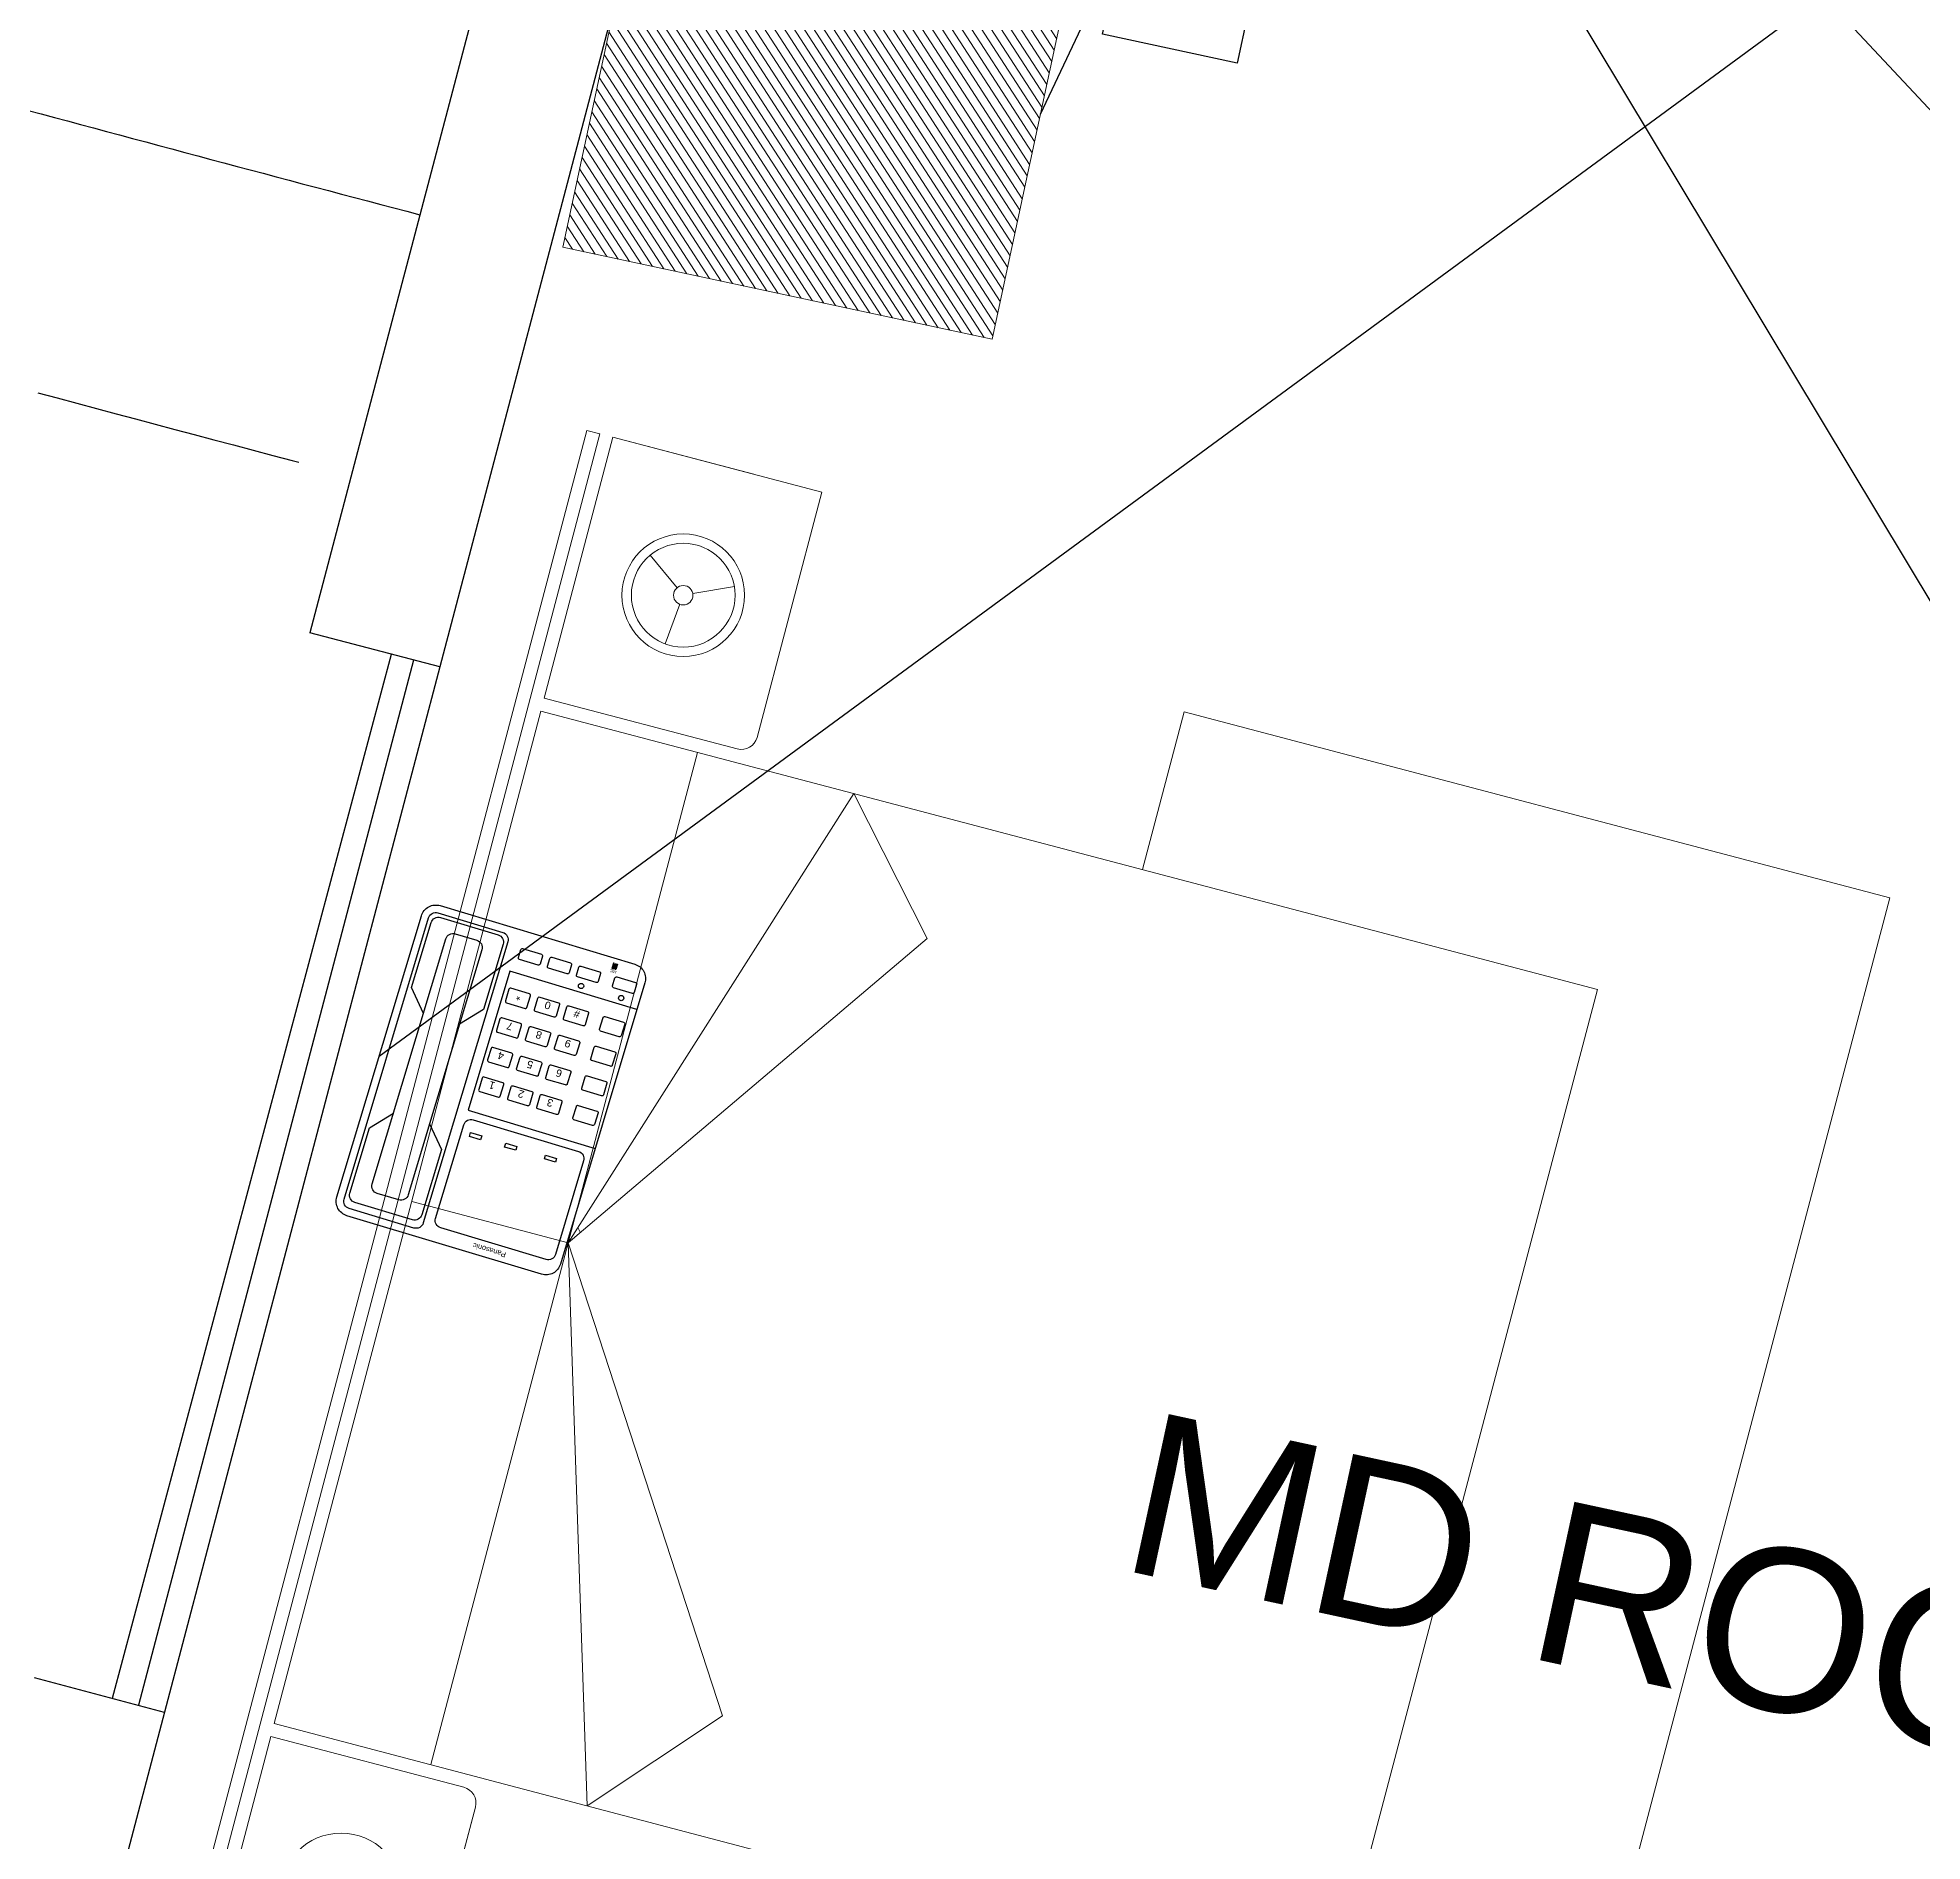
# Model space of a CAD drawing. Header units: inches. Extents: x -221585 to 401252, y -284294 to 332380.
# Drawn here: x 153630.8 to 153979.5, y 39061.4 to 39395.2 of the extents above; entities that cross this region are included whole.
import ezdxf
from ezdxf.enums import TextEntityAlignment as Align

# ---------------------------------------------------------------- set-up
doc = ezdxf.new("R2010")
doc.units = ezdxf.units.IN
doc.header["$MEASUREMENT"] = 0
doc.linetypes.add('HIDDEN', pattern=[0.375, 0.25, -0.125])
doc.linetypes.add('HIDDEN2', pattern=[0.1875, 0.125, -0.0625])
for name, color, linetype, lineweight in [('A-SEC-TXT', 3, 'Continuous', 0), ('FURN', 56, 'Continuous', 0), ('text', 72, 'HIDDEN2', 5), ('Wall mount speaker', 2, 'Continuous', 0)]:
    doc.layers.add(name, color=color, linetype=linetype, lineweight=lineweight)
doc.layers.add('TEL', color=6, linetype='Continuous')
doc.styles.add('DIM', font='arial.ttf')
doc.styles.get("Standard").update_dxf_attribs({"font": 'arial.ttf'})

# ---------------------------------------------------------------- blocks, each defined once
blk = doc.blocks.new('A$C4DAE545B')
for p, q in [((0.525, 2.075), (2.465, 2.075)), ((2.465, 0.05), (2.465, 2.075)), ((0.525, 2.05), (0.525, 0.05)), ((0.525, 0.65), (0.75, 0.85)), ((0.75, 0.85), (1.525, 0.35)), ((2.24, 0.85), (1.525, 0.35)), ((2.465, 0.65), (2.24, 0.85)), ((1.525, 0.35), (0.525, 0.65)), ((1.525, 0.35), (2.465, 0.65)), ((0.47, 0.45), (0, 0.45)), ((0.5, 0.05), (0.5, 0.42)), ((2.49, 0.05), (2.49, 0.42)), ((2.52, 0.45), (2.99, 0.45)), ((2.99, 0.45), (2.99, 0.05)), ((1.525, 0.35), (0.525, 0.35)), ((1.525, 0.35), (2.465, 0.35)), ((1.525, 0.05), (1.525, 0.35)), ((1.5324, 0.3522), (1.5307, 0.3537)), ((1.5572, 0.3597), (1.5499, 0.3661)), ((2.7474, 0.2669), (2.7795, 0.3382)), ((2.99, 0.32), (2.99, 0.05)), ((2.7221, 0.2487), (2.6443, 0.2408)), ((2.7505, 0.2359), (2.7963, 0.1724)), ((0, 0.05), (0.5, 0.05)), ((0.525, 0.05), (2.465, 0.05)), ((2.99, 0.05), (2.49, 0.05)), ((2.99, 0.05), (2.49, 0.05)), ((2.99, 0.025), (0, 0.025)), ((2.99, 0), (2.99, 0.025)), ((2.99, 0.025), (2.99, 0)), ((0, 0), (2.99, 0))]:
    blk.add_line(p, q)
for points in [[(2.465, 1.2031), (2.7671, 1.2031), (2.7671, 2.5559), (0.2332, 2.5559)], [(0, 0.45), (0.4412, 0.45)]]:
    blk.add_lwpolyline(points)
for centre, radius in [((0.25, 0.2505), 0.1136), ((2.74, 0.2505), 0.1136), ((2.74, 0.2505), 0.0962), ((2.74, 0.2505), 0.018)]:
    blk.add_circle(centre, radius)
for centre, start, end in [((0.47, 0.42), 0, 90), ((2.52, 0.42), 90, 180)]:
    blk.add_arc(centre, 0.03, start, end)
blk = doc.blocks.new('A$C1A3D5E7F')
at = {"color": 1}
for points in [[(6.114, 4.123), (6.114, 0.284, -0.414214), (5.829, 0), (0.284, 0, -0.414214), (0, 0.284), (0, 4.123, -0.414214), (0.284, 4.408), (5.829, 4.408, -0.414214)], [(5.971, 4.123), (5.971, 2.844, -0.414214), (5.829, 2.702), (0.284, 2.702, -0.414214), (0.142, 2.844), (0.142, 4.123, -0.414214), (0.284, 4.266), (5.829, 4.266, -0.414214)], [(5.687, 3.697), (5.687, 3.27, -0.414214), (5.545, 3.128), (0.711, 3.128, -0.414214), (0.568, 3.27), (0.568, 3.697, -0.414214), (0.711, 3.839), (5.545, 3.839, -0.414214)], [(2.423, 2.362), (2.423, 0.284, -0.414214), (2.281, 0.142), (0.433, 0.142, -0.414214), (0.291, 0.284), (0.291, 2.362, -0.414214), (0.433, 2.505), (2.281, 2.505, -0.414214)], [(3.253, 2.028), (3.253, 2.398, 0.414214), (3.225, 2.426), (2.998, 2.426, 0.414214), (2.969, 2.398), (2.969, 2.028, 0.414214), (2.998, 2), (3.225, 2, 0.414214)], [(3.837, 2.028), (3.837, 2.398, 0.414214), (3.808, 2.426), (3.581, 2.426, 0.414214), (3.552, 2.398), (3.552, 2.028, 0.414214), (3.581, 2), (3.808, 2, 0.414214)], [(4.42, 2.028), (4.42, 2.398, 0.414214), (4.391, 2.426), (4.164, 2.426, 0.414214), (4.135, 2.398), (4.135, 2.028, 0.414214), (4.164, 2), (4.391, 2, 0.414214)], [(5.003, 2.028), (5.003, 2.398, 0.414214), (4.975, 2.426), (4.747, 2.426, 0.414214), (4.719, 2.398), (4.719, 2.028, 0.414214), (4.747, 2), (4.975, 2, 0.414214)], [(5.786, 2.398), (5.786, 2.028, -0.414214), (5.757, 2), (5.601, 2, -0.414214), (5.572, 2.028), (5.572, 2.398, -0.414214), (5.601, 2.426), (5.757, 2.426, -0.414214)], [(3.253, 1.825), (3.253, 1.455, -0.414214), (3.225, 1.427), (2.998, 1.427, -0.414214), (2.969, 1.455), (2.969, 1.825, -0.414214), (2.998, 1.853), (3.225, 1.853, -0.414214)], [(3.837, 1.825), (3.837, 1.455, -0.414214), (3.808, 1.427), (3.581, 1.427, -0.414214), (3.552, 1.455), (3.552, 1.825, -0.414214), (3.581, 1.853), (3.808, 1.853, -0.414214)], [(4.42, 1.825), (4.42, 1.455, -0.414214), (4.391, 1.427), (4.164, 1.427, -0.414214), (4.135, 1.455), (4.135, 1.825, -0.414214), (4.164, 1.853), (4.391, 1.853, -0.414214)], [(5.003, 1.825), (5.003, 1.455, -0.414214), (4.975, 1.427), (4.747, 1.427, -0.414214), (4.719, 1.455), (4.719, 1.825, -0.414214), (4.747, 1.853), (4.975, 1.853, -0.414214)], [(5.786, 1.825), (5.786, 1.455, -0.414214), (5.757, 1.427), (5.601, 1.427, -0.414214), (5.572, 1.455), (5.572, 1.825, -0.414214), (5.601, 1.853), (5.757, 1.853, -0.414214)], [(3.253, 1.253), (3.253, 0.883, -0.414214), (3.225, 0.854), (2.998, 0.854, -0.414214), (2.969, 0.883), (2.969, 1.253, -0.414214), (2.998, 1.281), (3.225, 1.281, -0.414214)], [(3.837, 1.253), (3.837, 0.883, -0.414214), (3.808, 0.854), (3.581, 0.854, -0.414214), (3.552, 0.883), (3.552, 1.253, -0.414214), (3.581, 1.281), (3.808, 1.281, -0.414214)], [(4.42, 1.253), (4.42, 0.883, -0.414214), (4.391, 0.854), (4.164, 0.854, -0.414214), (4.135, 0.883), (4.135, 1.253, -0.414214), (4.164, 1.281), (4.391, 1.281, -0.414214)], [(5.003, 1.253), (5.003, 0.883, -0.414214), (4.975, 0.854), (4.747, 0.854, -0.414214), (4.719, 0.883), (4.719, 1.253, -0.414214), (4.747, 1.281), (4.975, 1.281, -0.414214)], [(5.786, 1.253), (5.786, 0.883, -0.414214), (5.757, 0.854), (5.601, 0.854, -0.414214), (5.572, 0.883), (5.572, 1.253, -0.414214), (5.601, 1.281), (5.757, 1.281, -0.414214)], [(3.253, 0.54), (3.253, 0.171, -0.414214), (3.225, 0.142), (2.998, 0.142, -0.414214), (2.969, 0.171), (2.969, 0.54, -0.414214), (2.998, 0.569), (3.225, 0.569, -0.414214)], [(3.837, 0.54), (3.837, 0.171, -0.414214), (3.808, 0.142), (3.581, 0.142, -0.414214), (3.552, 0.171), (3.552, 0.54, -0.414214), (3.581, 0.569), (3.808, 0.569, -0.414214)], [(4.42, 0.54), (4.42, 0.171, -0.414214), (4.391, 0.142), (4.164, 0.142, -0.414214), (4.135, 0.171), (4.135, 0.54, -0.414214), (4.164, 0.569), (4.391, 0.569, -0.414214)], [(5.003, 0.54), (5.003, 0.171, -0.414214), (4.975, 0.142), (4.747, 0.142, -0.414214), (4.719, 0.171), (4.719, 0.54, -0.414214), (4.747, 0.569), (4.975, 0.569, -0.414214)], [(5.786, 0.54), (5.786, 0.171, -0.414214), (5.757, 0.142), (5.601, 0.142, -0.414214), (5.572, 0.171), (5.572, 0.54, -0.414214), (5.601, 0.569), (5.757, 0.569, -0.414214)]]:
    blk.add_lwpolyline(points, format="xyb", close=True, dxfattribs=at)
for points in [[(2.11, 3.128), (1.709, 2.773), (0.426, 2.773, -0.414214), (0.284, 2.915), (0.284, 4.052, -0.414214), (0.426, 4.195), (1.709, 4.195), (2.11, 3.839)], [(4.075, 3.839), (4.475, 4.195), (5.758, 4.195, -0.414214), (5.9, 4.052), (5.9, 2.915, -0.414214), (5.758, 2.773), (4.475, 2.773), (4.075, 3.128)]]:
    blk.add_lwpolyline(points, format="xyb", dxfattribs=at)
blk.add_lwpolyline([(5.306, 0), (5.306, 2.505), (2.565, 2.505), (2.565, 0)], dxfattribs=at)
for points in [[(2.176, 2.339), (2.176, 2.12), (2.1, 2.12), (2.1, 2.339)], [(2.176, 1.645), (2.176, 1.427), (2.1, 1.427), (2.1, 1.645)], [(2.176, 0.86), (2.176, 0.642), (2.1, 0.642), (2.1, 0.86)], [(6.018, 0.662), (6.018, 0.676), (5.912, 0.676), (5.912, 0.662)], [(6.018, 0.645), (6.018, 0.631), (5.912, 0.631), (5.912, 0.645)], [(6.018, 0.614), (6.018, 0.6), (5.912, 0.6), (5.912, 0.614)]]:
    blk.add_lwpolyline(points, close=True, dxfattribs=at)
for centre in [(5.427, 1.138), (5.427, 0.347)]:
    blk.add_circle(centre, 0.0499, dxfattribs=at)
for s, height, p in [('1', 0.142, (3.146, 2.209)), ('4', 0.142, (3.729, 2.209)), ('7', 0.142, (4.312, 2.209)), ('*', 0.142, (4.895, 2.209)), ('Panasonic', 0.0995, (0.151, 1.361)), ('2', 0.142, (3.146, 1.636)), ('5', 0.142, (3.729, 1.636)), ('8', 0.142, (4.312, 1.636)), ('0', 0.142, (4.895, 1.636)), ('3', 0.142, (3.146, 1.064)), ('6', 0.142, (3.729, 1.064)), ('9', 0.142, (4.312, 1.064)), ('#', 0.142, (4.895, 1.064)), ('MIC', 0.0498, (5.864, 0.638))]:
    blk.add_text(s, height=height, rotation=90, dxfattribs=at).set_placement(p, align=Align.MIDDLE)
blk = doc.blocks.new('A$C54490F4E')
at = {"layer": 'Wall mount speaker', "ltscale": 0.1}
h = blk.add_hatch(dxfattribs=at)
h.set_pattern_fill('ANSI31', color=3, scale=50, style=0)
h.paths.add_polyline_path([(347.4, 331.9), (0, 331.9), (0, 0), (347.4, 0)])
at = {"layer": 'Wall mount speaker', "color": 3, "ltscale": 0.1}
blk.add_lwpolyline([(0, 331.9), (347.4, 331.9), (347.4, 0), (0, 0)], close=True, dxfattribs=at)
blk = doc.blocks.new('A$C1A917D7C')
at = {"layer": 'TEL', "elevation": 0}
for points in [[(0, 956.5), (227.2, 956.5), (227.2, 744.3), (0, 744.3)], [(63, 893.4), (164.2, 893.4), (164.2, 807.3), (63, 807.3)]]:
    blk.add_lwpolyline(points, close=True, dxfattribs=at)
at = {"layer": 'Wall mount speaker', "color": 2, "ltscale": 0.1, "xscale": 2.038325862171721, "yscale": 2.038325862171721, "zscale": 2.038325862171721}
blk.add_blockref('A$C54490F4E', (14.1, 0), dxfattribs=at)

msp = doc.modelspace()

# ---------------------------------------------------------------- linework, layer by layer
at = {"color": 4, "ltscale": 8}
for p, q in [((153892.55, 40087.69, 0.37), (153681.14, 39285.06, 0.42)), ((153767.59, 39515.65, 0.42), (153705.19, 39278.73, 0.42)), ((153705.19, 39278.73, 0.42), (153681.14, 39285.06, 0.42)), ((153654.23, 39085.23, 0.42), (153630.2, 39091.66, 0.42)), ((153654.25, 39085.32, 0.42), (153591.86, 38848.41, 0.42))]:
    msp.add_line(p, q, dxfattribs=at)
at = {"color": 6}
msp.add_line((153897.72, 39553.54), (153816.33, 39380.96, -0.32), dxfattribs=at)
at = {"color": 42}
for p, q in [((154139.08, 39212.5), (153843.79, 39528.71)), ((154192.54, 38939.23), (153841.25, 39523.4, 0.84))]:
    msp.add_line(p, q, dxfattribs=at)
at = {"color": 1}
msp.add_line((154053.74, 39470.88, 0.91), (153693.98, 39206.68, 0.42), dxfattribs=at)
at = {"color": 5, "ltscale": 8}
for p, q in [((153696.23, 39281.03, 0.42), (153644.57, 39087.82, 0.42)), ((153700.35, 39280, 0.42), (153649.42, 39086.6, 0.42)), ((153705.19, 39278.73, 0.42), (153654.25, 39085.32, 0.42))]:
    msp.add_line(p, q, dxfattribs=at)
at = {"color": 4, "ltscale": 10}
for centre, radius, start, end in [((156814.81, 51185.45, 0.84), 12036.08, 255.366522, 259.408051), ((156817.33, 51195.95, 0.84), 12071.88, 255.366703, 257.955525)]:
    msp.add_arc(centre, radius, start, end, dxfattribs=at)
at = {"color": 20, "ltscale": 10}
msp.add_arc((156813.29, 51178.02), 12218.5, 254.870382, 255.245526, dxfattribs=at)
at = {"color": 20, "linetype": 'HIDDEN', "ltscale": 200}
msp.add_arc((156813.29, 51178.02), 12268.5, 254.965314, 255.245526, dxfattribs=at)

# ---------------------------------------------------------------- block references
at = {"linetype": 'ByBlock', "lineweight": -3, "xscale": 9.800000000000004, "yscale": 9.800000000000004, "zscale": 9.800000000000004, "rotation": 73.2607815323826}
msp.add_blockref('A$C1A3D5E7F', (153726.71, 39165.55, 0.42), dxfattribs=at)
at = {"layer": 'A-SEC-TXT', "color": 30, "xscale": 0.12012, "yscale": 0.12012, "zscale": 0.12012, "rotation": 257.8981179674225}
msp.add_blockref('A$C1A917D7C', (153746.15, 39441.24, -0.32), dxfattribs=at)
at = {"layer": 'FURN', "xscale": -99.84728968743408, "yscale": 99.84728968743002, "zscale": 99.84728968743309, "rotation": 255.2451747535815}
msp.add_blockref('A$C4DAE545B', (153656.39, 39033.82, 0.42), dxfattribs=at)

# ---------------------------------------------------------------- texts
at = {"layer": 'text', "lineweight": -2, "ltscale": 2, "insert": (153762.03, 39126.23, -0.42), "char_height": 30, "width": 355.2197, "attachment_point": 7, "rotation": 347.798, "style": 'DIM'}
msp.add_mtext('{\\C3;      MD ROOM}', dxfattribs=at)

doc.saveas('drawing.dxf')
